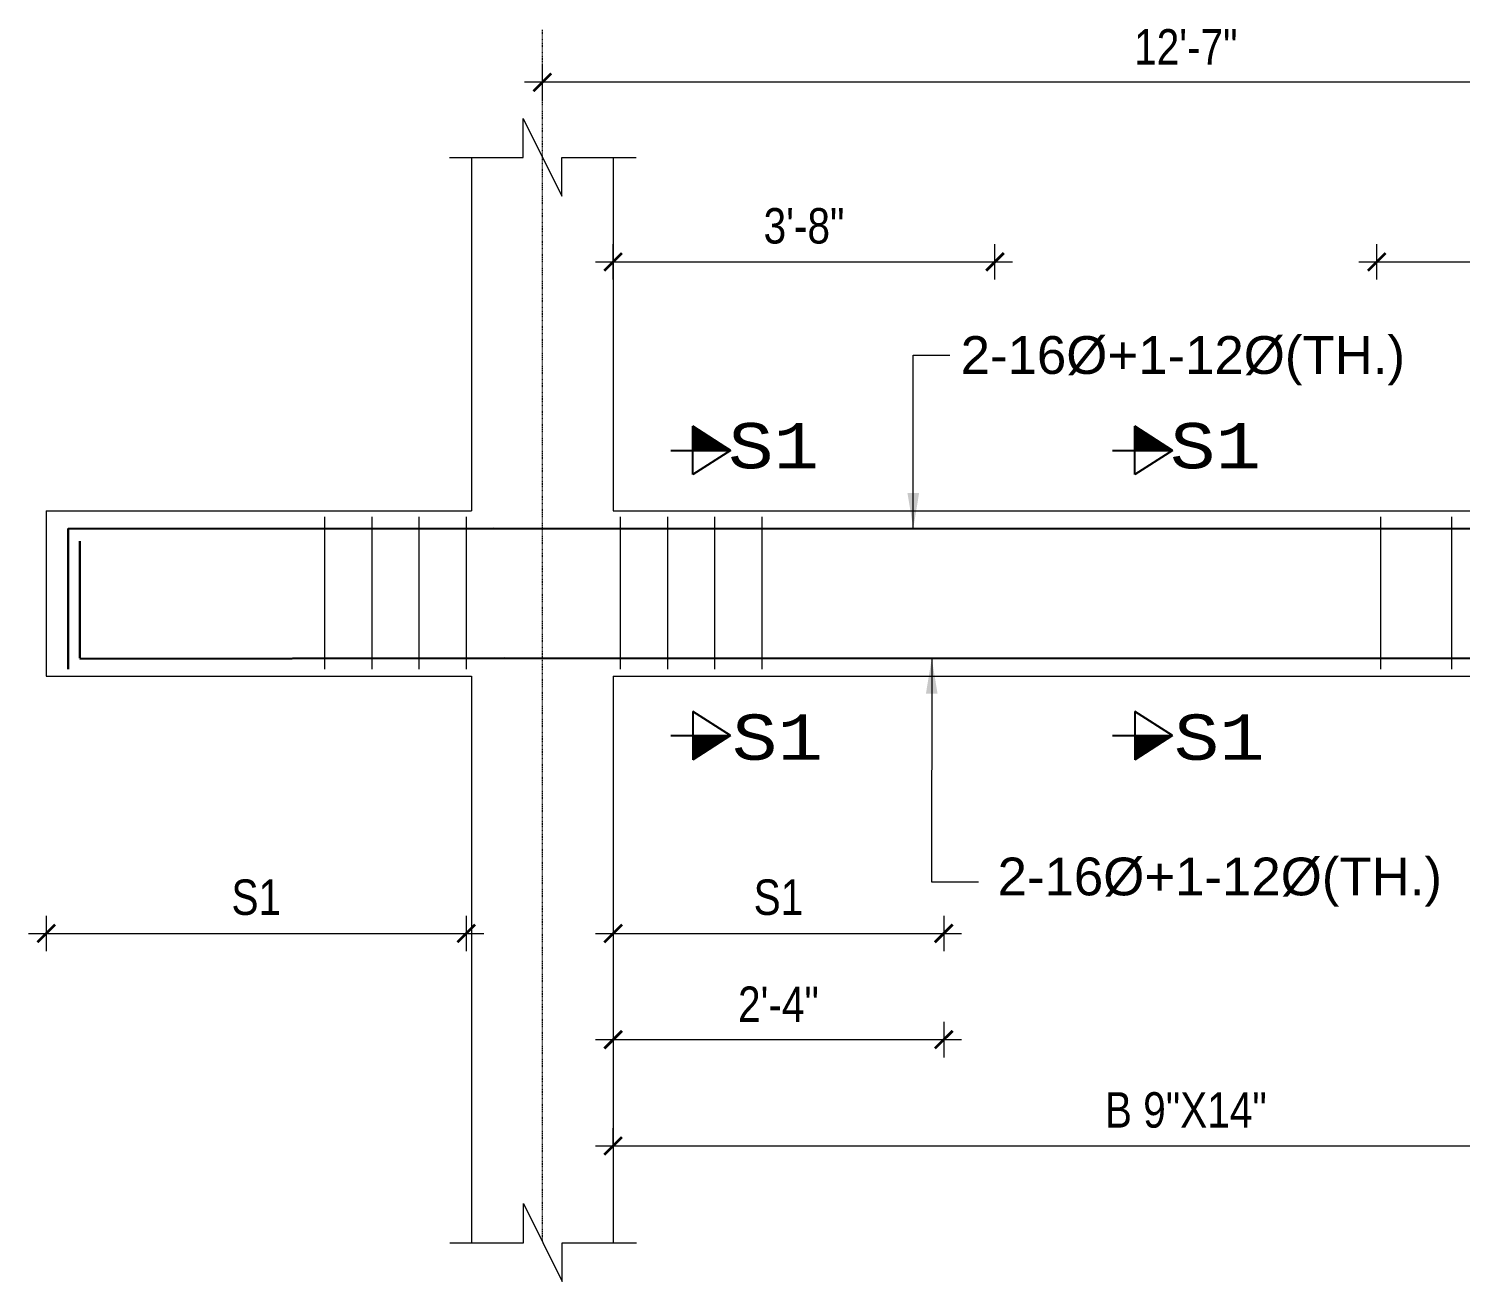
# Model space of a CAD drawing. Header units: inches. Extents: x -412 to 2766, y -9590 to -2111.
# Drawn here: x 1065.4 to 1307.9, y -5960.8 to -5748.5 of the extents above; entities that cross this region are included whole.
import ezdxf

# ---------------------------------------------------------------- set-up
doc = ezdxf.new("R2010")
doc.units = ezdxf.units.IN
doc.header["$LTSCALE"] = 0.5
doc.header["$MEASUREMENT"] = 0
doc.header["$PDMODE"] = 66
for name, pattern in [('ACAD_ISO02W100', [15, 12, -3]), ('ACAD_ISO03W100', [30, 12, -18]), ('CENTER2', [1.125, 0.75, -0.125, 0.125, -0.125])]:
    doc.linetypes.add(name, pattern=pattern)
for name, color, linetype, lineweight in [('09 CONTINUITY', 7, 'Continuous', 9), ('15 CENTER', 113, 'CENTER2', 15), ('15 TEXT', 7, 'Continuous', 15), ('20 BEAM ELEVATION', 140, 'ACAD_ISO03W100', 20), ('20 BEAM SECTION ARROW', 7, 'ACAD_ISO02W100', 20), ('20 STIRRUPS', 137, 'Continuous', 20), ('30 RENFORCEMENT', 12, 'Continuous', 30), ('DIM', 180, 'Continuous', 5), ('Profile ele', 4, 'Continuous', 25), ('RINF', 4, 'Continuous', 25)]:
    doc.layers.add(name, color=color, linetype=linetype, lineweight=lineweight)
doc.styles.add('arial', font='arial.ttf')
doc.styles.add('CUNEW', font='cour.ttf')
doc.styles.add('ordinary', font='ARIALN.TTF')
doc.styles.add('TEX8', font='cour.ttf', dxfattribs={"width": 0.75})
doc.dimstyles.new('SUREN 1', dxfattribs={"dimtxt": 0.75, "dimasz": 6, "dimexe": 1.5, "dimexo": 1.5, "dimgap": 1, "dimtad": 1, "dimdec": 1, "dimzin": 3, "dimdsep": 46, "dimlunit": 4, "dimtxsty": 'TEX8', "dimblk": 'ARCHTICK', "dimcen": 0.09375, "dimclrd": 1, "dimclre": 1, "dimclrt": 256, "dimadec": 0, "dimazin": 0, "dimtfac": 0.75, "dimtdec": 1, "dimtmove": 1, "dimatfit": 3, "dimfxl": 1, "dimtolj": 1, "dimtzin": 0, "dimlwd": 9, "dimlwe": 9, "dimarcsym": 0})
doc.dimstyles.new('SUREN 4', dxfattribs={"dimtxt": 4, "dimasz": 3, "dimexe": 3, "dimexo": 0, "dimgap": 3, "dimtad": 1, "dimdec": 0, "dimzin": 3, "dimdsep": 46, "dimlunit": 4, "dimtxsty": 'ordinary', "dimblk": 'ARCHTICK', "dimcen": 8, "dimdle": 3, "dimclrd": 1, "dimclre": 5, "dimclrt": 256, "dimadec": 3, "dimazin": 0, "dimtfac": 1, "dimtdec": 0, "dimtmove": 1, "dimatfit": 3, "dimfxl": 3, "dimfxlon": 1, "dimfrac": 1, "dimtolj": 1, "dimtzin": 0, "dimlwd": 5, "dimlwe": 5, "dimarcsym": 0})

# ---------------------------------------------------------------- blocks, each defined once
blk = doc.blocks.new('_ArchTick')
at = {"color": 0, "linetype": 'ByBlock', "const_width": 0.15}
blk.add_lwpolyline([(-0.5, -0.5), (0.5, 0.5)], dxfattribs=at)
blk = doc.blocks.new('*D1609')
at = {"layer": 'Defpoints', "color": 0, "transparency": 16777216}
for p in [(-18384.12, -16839.61), (-18328.12, -16839.61), (-18328.12, -16883.22)]:
    blk.add_point(p, dxfattribs=at)
at = {"layer": 'DIM', "color": 5, "lineweight": 5, "transparency": 16777216}
for p, q in [((-18384.12, -16880.22), (-18384.12, -16886.22)), ((-18328.12, -16880.22), (-18328.12, -16886.22))]:
    blk.add_line(p, q, dxfattribs=at)
at = {"layer": 'DIM', "color": 1, "lineweight": 5, "transparency": 16777216}
blk.add_line((-18387.12, -16883.22), (-18325.12, -16883.22), dxfattribs=at)
at = {"layer": 'DIM', "color": 1, "lineweight": 5, "transparency": 16777216, "xscale": 3, "yscale": 3, "zscale": 3, "rotation": 180}
blk.add_blockref('_ArchTick', (-18384.12, -16883.22), dxfattribs=at)
at = {"layer": 'DIM', "color": 1, "lineweight": 5, "transparency": 16777216, "xscale": 3, "yscale": 3, "zscale": 3}
blk.add_blockref('_ArchTick', (-18328.12, -16883.22), dxfattribs=at)
at = {"layer": 'DIM', "transparency": 16777216, "insert": (-18356.12, -16877.12), "char_height": 6, "attachment_point": 5, "style": 'ordinary'}
blk.add_mtext('\\A1;S1', dxfattribs=at)
blk = doc.blocks.new('*D1610')
at = {"layer": 'Defpoints', "color": 0, "transparency": 16777216}
for p in [(-18384.12, -16839.61), (-18328.12, -16839.61), (-18384.12, -16901.22)]:
    blk.add_point(p, dxfattribs=at)
at = {"layer": 'DIM', "color": 5, "lineweight": 5, "transparency": 16777216}
for p, q in [((-18384.12, -16898.22), (-18384.12, -16904.22)), ((-18328.12, -16898.22), (-18328.12, -16904.22))]:
    blk.add_line(p, q, dxfattribs=at)
at = {"layer": 'DIM', "color": 1, "lineweight": 5, "transparency": 16777216}
blk.add_line((-18325.12, -16901.22), (-18387.12, -16901.22), dxfattribs=at)
at = {"layer": 'DIM', "color": 1, "lineweight": 5, "transparency": 16777216, "xscale": 3, "yscale": 3, "zscale": 3, "rotation": 180}
blk.add_blockref('_ArchTick', (-18384.12, -16901.22), dxfattribs=at)
at = {"layer": 'DIM', "color": 1, "lineweight": 5, "transparency": 16777216, "xscale": 3, "yscale": 3, "zscale": 3}
blk.add_blockref('_ArchTick', (-18328.12, -16901.22), dxfattribs=at)
at = {"layer": 'DIM', "transparency": 16777216, "insert": (-18356.12, -16895.21), "char_height": 6, "attachment_point": 5, "style": 'ordinary'}
blk.add_mtext('\\A1;2\'-4"', dxfattribs=at)
blk = doc.blocks.new('*D1617')
at = {"layer": 'Defpoints', "color": 0, "transparency": 16777216}
for p in [(-18384.12, -16919.22), (-18190.12, -16919.22), (-18190.12, -16919.22)]:
    blk.add_point(p, dxfattribs=at)
at = {"layer": 'DIM', "color": 5, "lineweight": 5, "transparency": 16777216}
for p, q in [((-18384.12, -16919.22), (-18384.12, -16916.22)), ((-18190.12, -16919.22), (-18190.12, -16916.22))]:
    blk.add_line(p, q, dxfattribs=at)
at = {"layer": 'DIM', "color": 1, "lineweight": 5, "transparency": 16777216}
blk.add_line((-18387.12, -16919.22), (-18187.12, -16919.22), dxfattribs=at)
at = {"layer": 'DIM', "color": 1, "lineweight": 5, "transparency": 16777216, "xscale": 3, "yscale": 3, "zscale": 3, "rotation": 180}
blk.add_blockref('_ArchTick', (-18384.12, -16919.22), dxfattribs=at)
at = {"layer": 'DIM', "color": 1, "lineweight": 5, "transparency": 16777216, "xscale": 3, "yscale": 3, "zscale": 3}
blk.add_blockref('_ArchTick', (-18190.12, -16919.22), dxfattribs=at)
at = {"layer": 'DIM', "transparency": 16777216, "insert": (-18287.12, -16913.16), "char_height": 6, "attachment_point": 5, "style": 'ordinary'}
blk.add_mtext('\\A1;B 9"X14"', dxfattribs=at)
blk = doc.blocks.new('*D1619')
at = {"layer": 'Defpoints', "color": 0, "transparency": 16777216}
for p in [(-18396.12, -16730.13), (-18178.12, -16730.13), (-18396.12, -16739.03)]:
    blk.add_point(p, dxfattribs=at)
at = {"layer": 'DIM', "color": 5, "lineweight": 5, "transparency": 16777216}
for p, q in [((-18396.12, -16736.03), (-18396.12, -16742.03)), ((-18178.12, -16736.03), (-18178.12, -16742.03))]:
    blk.add_line(p, q, dxfattribs=at)
at = {"layer": 'DIM', "color": 1, "lineweight": 5, "transparency": 16777216}
blk.add_line((-18175.12, -16739.03), (-18399.12, -16739.03), dxfattribs=at)
at = {"layer": 'DIM', "color": 1, "lineweight": 5, "transparency": 16777216, "xscale": 3, "yscale": 3, "zscale": 3, "rotation": 180}
blk.add_blockref('_ArchTick', (-18396.12, -16739.03), dxfattribs=at)
at = {"layer": 'DIM', "color": 1, "lineweight": 5, "transparency": 16777216, "xscale": 3, "yscale": 3, "zscale": 3}
blk.add_blockref('_ArchTick', (-18178.12, -16739.03), dxfattribs=at)
at = {"layer": 'DIM', "transparency": 16777216, "insert": (-18287.12, -16733.02), "char_height": 6, "attachment_point": 5, "style": 'ordinary'}
blk.add_mtext('\\A1;12\'-7"', dxfattribs=at)
blk = doc.blocks.new('*D1623')
at = {"layer": 'Defpoints', "color": 0, "transparency": 16777216}
for p in [(-18319.45, -16769.45), (-18384.12, -16811.61), (-18319.45, -16816.12, 0)]:
    blk.add_point(p, dxfattribs=at)
at = {"layer": 'DIM', "color": 5, "lineweight": 5, "transparency": 16777216}
for p, q in [((-18384.12, -16772.45), (-18384.12, -16766.45)), ((-18319.45, -16772.45), (-18319.45, -16766.45))]:
    blk.add_line(p, q, dxfattribs=at)
at = {"layer": 'DIM', "color": 1, "lineweight": 5, "transparency": 16777216}
blk.add_line((-18387.12, -16769.45), (-18316.45, -16769.45), dxfattribs=at)
at = {"layer": 'DIM', "color": 1, "lineweight": 5, "transparency": 16777216, "xscale": 3, "yscale": 3, "zscale": 3, "rotation": 180}
blk.add_blockref('_ArchTick', (-18384.12, -16769.45), dxfattribs=at)
at = {"layer": 'DIM', "color": 1, "lineweight": 5, "transparency": 16777216, "xscale": 3, "yscale": 3, "zscale": 3}
blk.add_blockref('_ArchTick', (-18319.45, -16769.45), dxfattribs=at)
at = {"layer": 'DIM', "transparency": 16777216, "insert": (-18351.79, -16763.38), "char_height": 6, "attachment_point": 5, "style": 'ordinary'}
blk.add_mtext('\\A1;3\'-8"', dxfattribs=at)
blk = doc.blocks.new('*D1624')
at = {"layer": 'Defpoints', "color": 0, "transparency": 16777216}
for p in [(-18190.12, -16769.45), (-18254.79, -16811.61), (-18190.12, -16816.12, 0)]:
    blk.add_point(p, dxfattribs=at)
at = {"layer": 'DIM', "color": 5, "lineweight": 5, "transparency": 16777216}
for p, q in [((-18254.79, -16772.45), (-18254.79, -16766.45)), ((-18190.12, -16772.45), (-18190.12, -16766.45))]:
    blk.add_line(p, q, dxfattribs=at)
at = {"layer": 'DIM', "color": 1, "lineweight": 5, "transparency": 16777216}
blk.add_line((-18257.79, -16769.45), (-18187.12, -16769.45), dxfattribs=at)
at = {"layer": 'DIM', "color": 1, "lineweight": 5, "transparency": 16777216, "xscale": 3, "yscale": 3, "zscale": 3, "rotation": 180}
blk.add_blockref('_ArchTick', (-18254.79, -16769.45), dxfattribs=at)
at = {"layer": 'DIM', "color": 1, "lineweight": 5, "transparency": 16777216, "xscale": 3, "yscale": 3, "zscale": 3}
blk.add_blockref('_ArchTick', (-18190.12, -16769.45), dxfattribs=at)
at = {"layer": 'DIM', "transparency": 16777216, "insert": (-18222.45, -16763.38), "char_height": 6, "attachment_point": 5, "style": 'ordinary'}
blk.add_mtext('\\A1;3\'-8"', dxfattribs=at)
blk = doc.blocks.new('*D1625')
at = {"layer": 'Defpoints', "color": 0, "transparency": 16777216}
for p in [(-18480.12, -16839.61), (-18409.01, -16839.61), (-18409.01, -16883.22)]:
    blk.add_point(p, dxfattribs=at)
at = {"layer": 'DIM', "color": 5, "lineweight": 5, "transparency": 16777216}
for p, q in [((-18480.12, -16880.22), (-18480.12, -16886.22)), ((-18409.01, -16880.22), (-18409.01, -16886.22))]:
    blk.add_line(p, q, dxfattribs=at)
at = {"layer": 'DIM', "color": 1, "lineweight": 5, "transparency": 16777216}
blk.add_line((-18483.12, -16883.22), (-18406.01, -16883.22), dxfattribs=at)
at = {"layer": 'DIM', "color": 1, "lineweight": 5, "transparency": 16777216, "xscale": 3, "yscale": 3, "zscale": 3, "rotation": 180}
blk.add_blockref('_ArchTick', (-18480.12, -16883.22), dxfattribs=at)
at = {"layer": 'DIM', "color": 1, "lineweight": 5, "transparency": 16777216, "xscale": 3, "yscale": 3, "zscale": 3}
blk.add_blockref('_ArchTick', (-18409.01, -16883.22), dxfattribs=at)
at = {"layer": 'DIM', "transparency": 16777216, "insert": (-18444.56, -16877.12), "char_height": 6, "attachment_point": 5, "style": 'ordinary'}
blk.add_mtext('\\A1;S1', dxfattribs=at)
blk = doc.blocks.new('50')
at = {"layer": 'RINF'}
h = blk.add_hatch(dxfattribs=at)
h.set_pattern_fill('ANSI31', color=1, scale=0.029257, style=0)
h.set_pattern_definition([(135.000000013, (-88300.0355855, -32190.0398968), (0.00271529004177, 0.00271529004057), [])])
h.paths.add_polyline_path([(-18370.62, -16797.31), (-18364.22, -16801.4), (-18370.62, -16801.4)])
h = blk.add_hatch(dxfattribs=at)
h.set_pattern_fill('ANSI31', color=1, scale=0.029257, style=0)
h.set_pattern_definition([(135.000000013, (-88225.195324, -32190.0398968), (0.00271529004177, 0.00271529004057), [])])
h.paths.add_polyline_path([(-18295.78, -16797.31), (-18289.38, -16801.4), (-18295.78, -16801.4)])
h = blk.add_hatch(dxfattribs=at)
h.set_pattern_fill('ANSI31', color=1, scale=1.6, style=0)
h.set_pattern_definition([(135.000000013, (-3813373.64598, -833982.8604), (0.148492424155, 0.148492424089), [])])
h.paths.add_polyline_path([(-18370.62, -16853.8), (-18364.22, -16849.71), (-18370.62, -16849.71)])
h = blk.add_hatch(dxfattribs=at)
h.set_pattern_fill('ANSI31', color=1, scale=1.6, style=0)
h.set_pattern_definition([(135.000000013, (-3813298.80572, -833982.8604), (0.148492424155, 0.148492424089), [])])
h.paths.add_polyline_path([(-18295.78, -16853.8), (-18289.38, -16849.71), (-18295.78, -16849.71)])
at = {"layer": '09 CONTINUITY', "color": 2, "lineweight": 5, "ltscale": 25, "elevation": 0}
for points in [[(-18411.84, -16751.78), (-18399.34, -16751.78), (-18399.34, -16745.15), (-18392.8, -16758.33), (-18392.8, -16751.78), (-18380.22, -16751.78)], [(-18411.8, -16935.61), (-18399.29, -16935.61), (-18399.29, -16928.98), (-18392.75, -16942.16), (-18392.75, -16935.61), (-18380.17, -16935.61)]]:
    blk.add_lwpolyline(points, dxfattribs=at)
at = {"layer": '15 CENTER', "ltscale": 0.05}
blk.add_line((-18396.12, -16730.13), (-18396.12, -16935.37), dxfattribs=at)
at = {"layer": '20 BEAM ELEVATION', "linetype": 'ByBlock', "ltscale": 20}
for p, q in [((-18408.12, -16751.78), (-18408.12, -16811.61)), ((-18384.12, -16751.78), (-18384.12, -16811.61)), ((-18480.12, -16811.61), (-18480.12, -16834.11)), ((-18480.12, -16811.61), (-18408.12, -16811.61)), ((-18480.12, -16811.61), (-18480.12, -16839.61)), ((-18384.12, -16811.61), (-18190.12, -16811.61)), ((-18480.12, -16839.61), (-18408.12, -16839.61)), ((-18408.12, -16839.61), (-18408.12, -16935.61)), ((-18384.12, -16839.61), (-18384.12, -16935.61)), ((-18384.12, -16839.61), (-18190.12, -16839.61))]:
    blk.add_line(p, q, dxfattribs=at)
at = {"layer": '20 STIRRUPS'}
for p, q in [((-18433.01, -16812.67), (-18433.01, -16838.45)), ((-18425.01, -16812.67), (-18425.01, -16838.45)), ((-18417.01, -16812.67), (-18417.01, -16838.45)), ((-18409.01, -16812.67), (-18409.01, -16838.45)), ((-18382.93, -16812.67), (-18382.93, -16838.45)), ((-18374.93, -16812.67), (-18374.93, -16838.45)), ((-18366.93, -16812.67), (-18366.93, -16838.45)), ((-18358.93, -16812.67), (-18358.93, -16838.45)), ((-18254.13, -16812.67), (-18254.13, -16838.45)), ((-18242.13, -16812.67), (-18242.13, -16838.45))]:
    blk.add_line(p, q, dxfattribs=at)
at = {"layer": '30 RENFORCEMENT', "lineweight": 30, "ltscale": 0.75}
for p, q in [((-18476.44, -16814.61), (-18476.44, -16838.45)), ((-18476.44, -16814.69), (-18404.44, -16814.64)), ((-18476.44, -16814.69), (-18476.44, -16832.95)), ((-18474.44, -16816.74), (-18474.44, -16836.61)), ((-18404.44, -16814.64), (-17988.65, -16814.66, 0)), ((-18474.44, -16836.68), (-18402.44, -16836.61)), ((-18402.44, -16836.61), (-17990.65, -16836.63, 0))]:
    blk.add_line(p, q, dxfattribs=at)
at = {"layer": 'RINF', "color": 1}
for p, q in [((-18370.62, -16805.49), (-18370.62, -16797.31)), ((-18364.22, -16801.4), (-18370.62, -16797.31)), ((-18295.78, -16805.49), (-18295.78, -16797.31)), ((-18289.38, -16801.4), (-18295.78, -16797.31)), ((-18374.36, -16801.4), (-18364.22, -16801.4)), ((-18364.22, -16801.4), (-18370.62, -16805.49)), ((-18299.52, -16801.4), (-18289.38, -16801.4)), ((-18289.38, -16801.4), (-18295.78, -16805.49)), ((-18370.62, -16845.62, 0), (-18370.62, -16853.8, 0)), ((-18364.22, -16849.71, 0), (-18370.62, -16845.62, 0)), ((-18295.78, -16845.62, 0), (-18295.78, -16853.8, 0)), ((-18289.38, -16849.71, 0), (-18295.78, -16845.62, 0)), ((-18374.36, -16849.71, 0), (-18364.22, -16849.71, 0)), ((-18364.22, -16849.71, 0), (-18370.62, -16853.8, 0)), ((-18299.52, -16849.71, 0), (-18289.38, -16849.71, 0)), ((-18289.38, -16849.71, 0), (-18295.78, -16853.8, 0))]:
    blk.add_line(p, q, dxfattribs=at)
at = {"layer": '15 TEXT', "style": 'arial'}
for p in [(-18325.26, -16788.43, 0), (-18319, -16876.77, 0)]:
    blk.add_text('2-16%%C+1-12%%C(TH.)', height=6.4, dxfattribs=at).set_placement(p)
at = {"layer": '20 BEAM SECTION ARROW', "color": 2, "style": 'CUNEW'}
for p in [(-18364.64, -16804.43), (-18289.8, -16804.43), (-18363.99, -16853.8, 0), (-18289.15, -16853.8, 0)]:
    blk.add_text('S1', height=7.68, rotation=360, dxfattribs=at).set_placement(p)
at = {"layer": 'DIM'}
for base, p1, p2, text, picture, middle in [((-18396.12, -16739.03), (-18178.12, -16730.13), (-18396.12, -16730.13), '12\'-7"', '*D1619', (-18287.12, -16733.02)), ((-18319.45, -16769.45), (-18384.12, -16811.61), (-18319.45, -16816.12, 0), '3\'-8"', '*D1623', (-18351.79, -16763.38)), ((-18190.12, -16769.45), (-18254.79, -16811.61), (-18190.12, -16816.12, 0), '3\'-8"', '*D1624', (-18222.45, -16763.38)), ((-18409.01, -16883.22), (-18480.12, -16839.61), (-18409.01, -16839.61), 'S1', '*D1625', (-18444.56, -16877.12)), ((-18328.12, -16883.22), (-18384.12, -16839.61), (-18328.12, -16839.61), 'S1', '*D1609', (-18356.12, -16877.12)), ((-18384.12, -16901.22), (-18328.12, -16839.61), (-18384.12, -16839.61), '2\'-4"', '*D1610', (-18356.12, -16895.21)), ((-18190.12, -16919.22), (-18384.12, -16919.22), (-18190.12, -16919.22), 'B 9"X14"', '*D1617', (-18287.12, -16913.16))]:
    dim = blk.add_linear_dim(base=base, p1=p1, p2=p2, text=text, dimstyle='SUREN 4', override={"dimtxt": 6}, dxfattribs=at)
    dim.commit()
    dim.dimension.update_dxf_attribs({"geometry": picture, "text_midpoint": middle})
at = {"layer": '15 TEXT'}
for points in [[(-18333.28, -16814.61, 0), (-18333.28, -16785.28, 0), (-18327.1, -16785.28, 0)], [(-18330.15, -16836.61), (-18330.19, -16874.47), (-18322.23, -16874.47)]]:
    blk.add_leader(points, dimstyle='SUREN 1', dxfattribs=at)

msp = doc.modelspace()

# ---------------------------------------------------------------- block references
at = {"layer": 'Profile ele'}
msp.add_blockref('50', (19548.54, 10981.39, 0), dxfattribs=at)

doc.saveas('drawing.dxf')
